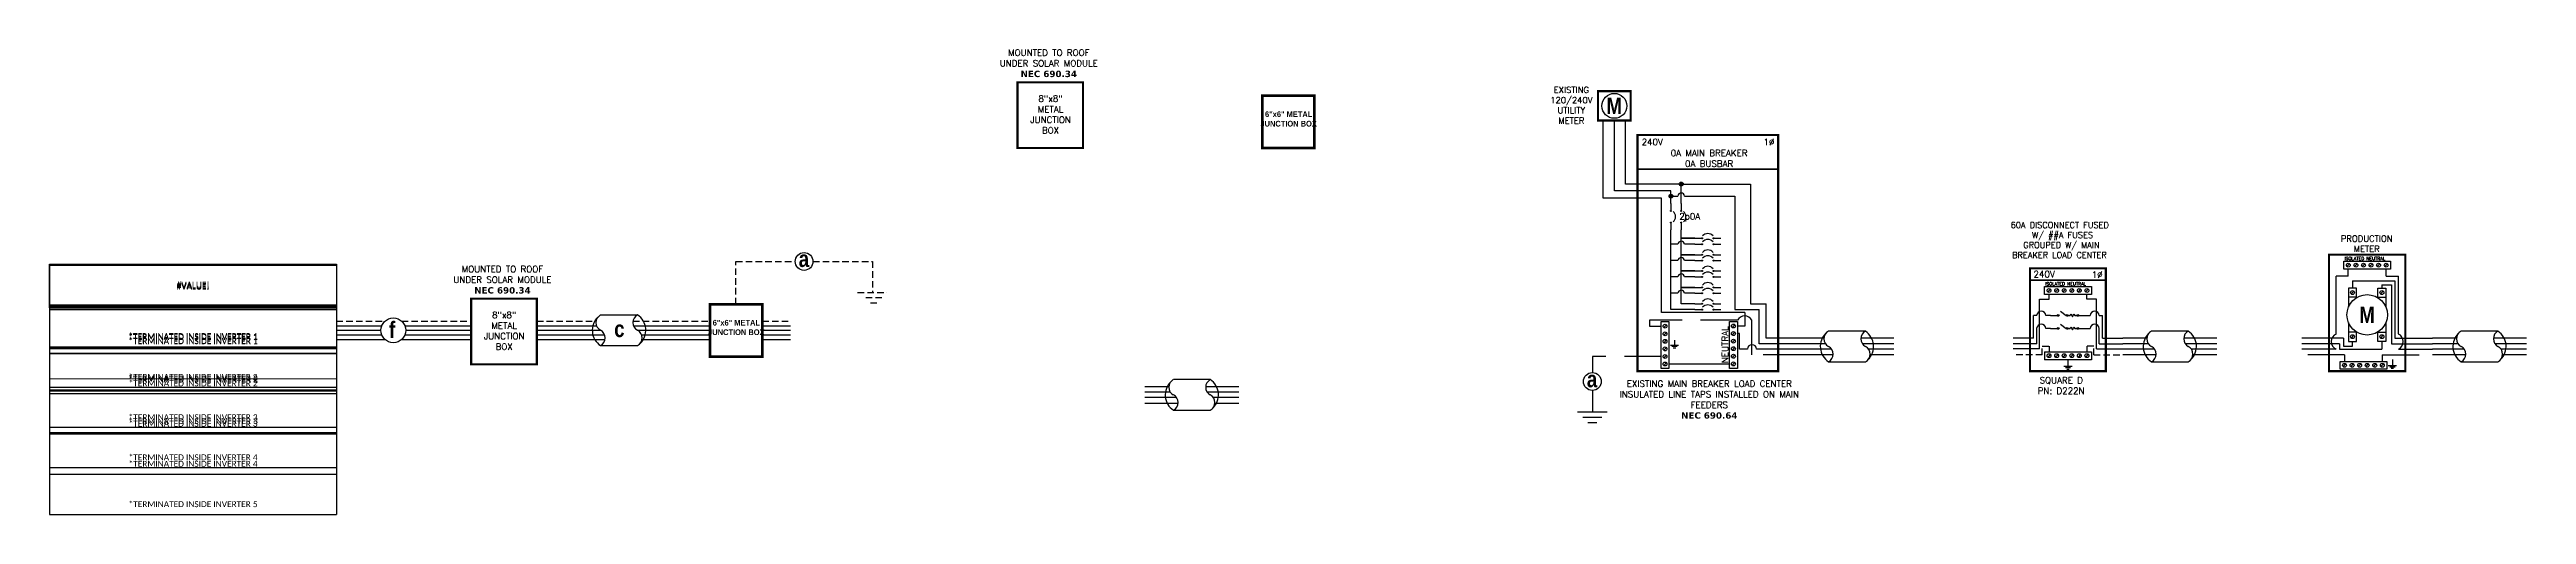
# Model space of a CAD drawing. Header units: feet. Extents: x 7172 to 13485, y 16921 to 17335.
# Drawn here: x 7172 to 8597, y 16921 to 17189 of the extents above; entities that cross this region are included whole.
import ezdxf

# ---------------------------------------------------------------- set-up
doc = ezdxf.new("R2010")
doc.units = ezdxf.units.FT
doc.header["$MEASUREMENT"] = 0
doc.linetypes.add('HIDDEN', pattern=[0.375, 0.25, -0.125])
for name, color, linetype in [('ONE LINE BLOCKS', 7, 'Continuous'), ('TABLES', 7, 'Continuous'), ('TEXT', 7, 'Continuous'), ('Z - TITLEBLOCK TXT', 7, 'Continuous')]:
    doc.layers.add(name, color=color, linetype=linetype)
doc.styles.add('ONE LINE TXT', font='techb___.ttf')
doc.styles.get("Standard").update_dxf_attribs({"font": 'simplex.shx'})

# ---------------------------------------------------------------- blocks, each defined once
blk = doc.blocks.new('*U32')
at = {"color": 7, "linetype": 'Continuous'}
for p, q in [((2.44, 1.71), (0, 1.71)), ((6.67, 2.43), (2.91, 2.43)), ((9.57, 1.71), (6.2, 1.71)), ((2.91, -0.69), (6.67, -0.69))]:
    blk.add_line(p, q, dxfattribs=at)
at = {"color": 10, "linetype": 'Continuous'}
for p, q in [((2.59, 1.15), (0, 1.15)), ((9.57, 1.15), (6.35, 1.15))]:
    blk.add_line(p, q, dxfattribs=at)
at = {"color": 253, "linetype": 'Continuous'}
for p, q in [((3.21, 0.61), (0, 0.61)), ((9.57, 0.61), (6.97, 0.61))]:
    blk.add_line(p, q, dxfattribs=at)
at = {"color": 7, "linetype": 'Continuous'}
for centre, start, end in [((3.94, 0.87), 133.9732, 236.4265), ((5.63, 0.87), 313.9732, 56.4265)]:
    blk.add_arc(centre, 1.87, start, end, dxfattribs=at)
at = {"layer": 'TEXT', "color": 92, "linetype": 'HIDDEN', "ltscale": 15}
for p, q in [((3.37, 0), (0, 0)), ((9.57, 0), (7.14, 0))]:
    blk.add_line(p, q, dxfattribs=at)
at = {"layer": 'Z - TITLEBLOCK TXT', "linetype": 'Continuous'}
for centre, start, end in [((3.31, 1.65), 117.6639, 242.3361), ((2.5, 0.09), 297.6639, 62.3361), ((7.08, 1.65), 117.6639, 242.3361), ((6.26, 0.09), 297.6639, 62.3361)]:
    blk.add_arc(centre, 0.882, start, end, dxfattribs=at)
blk = doc.blocks.new('M_LINE TAPS')
at = {"layer": 'ONE LINE BLOCKS', "linetype": 'Continuous'}
h = blk.add_hatch(color=254, dxfattribs=at)
h.dxf.hatch_style = 1
edge = h.paths.add_edge_path()
edge.add_arc((-13.16, 16.19), 0.197, 0, 360)
h = blk.add_hatch(color=254, dxfattribs=at)
h.dxf.hatch_style = 1
edge = h.paths.add_edge_path()
edge.add_arc((-12.11, 17.42), 0.197, 0, 360)
h = blk.add_hatch(color=1, dxfattribs=at)
h.dxf.hatch_style = 1
edge = h.paths.add_edge_path()
edge.add_arc((-13.16, 14.69), 0.0515, 0, 360)
h = blk.add_hatch(color=1, dxfattribs=at)
h.dxf.hatch_style = 1
edge = h.paths.add_edge_path()
edge.add_arc((-13.16, 13.5), 0.0515, 0, 360)
h = blk.add_hatch(color=1, dxfattribs=at)
h.dxf.hatch_style = 1
edge = h.paths.add_edge_path()
edge.add_arc((-12.11, 14.69), 0.0515, 0, 360)
h = blk.add_hatch(color=1, dxfattribs=at)
h.dxf.hatch_style = 1
edge = h.paths.add_edge_path()
edge.add_arc((-12.11, 13.5), 0.0515, 0, 360)
h = blk.add_hatch(color=1, dxfattribs=at)
h.dxf.hatch_style = 1
edge = h.paths.add_edge_path()
edge.add_arc((-9.99, 11.89), 0.0515, 0, 360)
h = blk.add_hatch(color=1, dxfattribs=at)
h.dxf.hatch_style = 1
edge = h.paths.add_edge_path()
edge.add_arc((-9.99, 11.29), 0.0515, 0, 360)
h = blk.add_hatch(color=1, dxfattribs=at)
h.dxf.hatch_style = 1
edge = h.paths.add_edge_path()
edge.add_arc((-9.99, 10.22), 0.0515, 0, 360)
h = blk.add_hatch(color=1, dxfattribs=at)
h.dxf.hatch_style = 1
edge = h.paths.add_edge_path()
edge.add_arc((-8.81, 11.89), 0.0515, 0, 360)
h = blk.add_hatch(color=1, dxfattribs=at)
h.dxf.hatch_style = 1
edge = h.paths.add_edge_path()
edge.add_arc((-8.81, 11.29), 0.0515, 0, 360)
h = blk.add_hatch(color=1, dxfattribs=at)
h.dxf.hatch_style = 1
edge = h.paths.add_edge_path()
edge.add_arc((-8.81, 10.22), 0.0515, 0, 360)
h = blk.add_hatch(color=1, dxfattribs=at)
h.dxf.hatch_style = 1
edge = h.paths.add_edge_path()
edge.add_arc((-9.99, 9.62), 0.0515, 0, 360)
h = blk.add_hatch(color=1, dxfattribs=at)
h.dxf.hatch_style = 1
edge = h.paths.add_edge_path()
edge.add_arc((-9.99, 8.56), 0.0515, 0, 360)
h = blk.add_hatch(color=1, dxfattribs=at)
h.dxf.hatch_style = 1
edge = h.paths.add_edge_path()
edge.add_arc((-9.99, 7.96), 0.0515, 0, 360)
h = blk.add_hatch(color=1, dxfattribs=at)
h.dxf.hatch_style = 1
edge = h.paths.add_edge_path()
edge.add_arc((-8.81, 9.62), 0.0515, 0, 360)
h = blk.add_hatch(color=1, dxfattribs=at)
h.dxf.hatch_style = 1
edge = h.paths.add_edge_path()
edge.add_arc((-8.81, 8.56), 0.0515, 0, 360)
h = blk.add_hatch(color=1, dxfattribs=at)
h.dxf.hatch_style = 1
edge = h.paths.add_edge_path()
edge.add_arc((-8.81, 7.96), 0.0515, 0, 360)
h = blk.add_hatch(color=1, dxfattribs=at)
h.dxf.hatch_style = 1
edge = h.paths.add_edge_path()
edge.add_arc((-9.99, 6.89), 0.0515, 0, 360)
h = blk.add_hatch(color=1, dxfattribs=at)
h.dxf.hatch_style = 1
edge = h.paths.add_edge_path()
edge.add_arc((-9.99, 6.29), 0.0515, 0, 360)
h = blk.add_hatch(color=1, dxfattribs=at)
h.dxf.hatch_style = 1
edge = h.paths.add_edge_path()
edge.add_arc((-9.99, 5.22), 0.0515, 0, 360)
h = blk.add_hatch(color=1, dxfattribs=at)
h.dxf.hatch_style = 1
edge = h.paths.add_edge_path()
edge.add_arc((-8.81, 6.89), 0.0515, 0, 360)
h = blk.add_hatch(color=1, dxfattribs=at)
h.dxf.hatch_style = 1
edge = h.paths.add_edge_path()
edge.add_arc((-8.81, 6.29), 0.0515, 0, 360)
h = blk.add_hatch(color=1, dxfattribs=at)
h.dxf.hatch_style = 1
edge = h.paths.add_edge_path()
edge.add_arc((-8.81, 5.22), 0.0515, 0, 360)
h = blk.add_hatch(color=1, dxfattribs=at)
h.dxf.hatch_style = 1
edge = h.paths.add_edge_path()
edge.add_arc((-9.99, 4.62), 0.0515, 0, 360)
h = blk.add_hatch(color=1, dxfattribs=at)
h.dxf.hatch_style = 1
edge = h.paths.add_edge_path()
edge.add_arc((-8.81, 4.62), 0.0515, 0, 360)
at = {"color": 155, "true_color": 0x647190}
blk.add_line((-16.57, 22.43), (-2.23, 22.43), dxfattribs=at)
at = {"color": 7, "linetype": 'Continuous'}
for p, q in [((-3.46, 1.71), (-3.46, 5.22)), ((0, 1.71), (-3.46, 1.71))]:
    blk.add_line(p, q, dxfattribs=at)
at = {"color": 10, "linetype": 'Continuous'}
for p, q in [((-4.18, 1.15), (-4.18, 4.62)), ((-3.46, 4.62), (-3.46, 4.62)), ((0, 1.15), (-4.18, 1.15))]:
    blk.add_line(p, q, dxfattribs=at)
at = {"color": 253, "linetype": 'Continuous'}
for p, q in [((-6.18, 2.18), (-6.39, 2.18)), ((-6.18, 0.61), (-6.18, 2.18)), ((-5.36, 0.61), (-6.18, 0.61)), ((0, 0.61), (-4.42, 0.61))]:
    blk.add_line(p, q, dxfattribs=at)
at = {"color": 7, "linetype": 'Continuous'}
blk.add_circle((-21.17, -2.7), 0.906, dxfattribs=at)
at = {"color": 253, "linetype": 'Continuous'}
blk.add_arc((-4.89, 0.58), 0.468, 3.2819, 176.7181, dxfattribs=at)
at = {"layer": 'ONE LINE BLOCKS', "lineweight": 50}
blk.add_line((-16.57, 18.95), (-2.23, 18.95), dxfattribs=at)
at = {"layer": 'ONE LINE BLOCKS', "lineweight": 50, "const_width": 0.21}
for points in [[(-20.6, 23.9), (-20.6, 26.89), (-17.26, 26.89), (-17.26, 23.9)], [(-16.57, -1.65), (-16.57, 22.43), (-2.23, 22.43), (-2.23, -1.65)]]:
    blk.add_lwpolyline(points, close=True, dxfattribs=at)
at = {"layer": 'TEXT', "color": 92, "linetype": 'HIDDEN', "ltscale": 15}
for p, q in [((-6.39, 3.55), (-15.33, 3.55)), ((-15.33, 3.55), (-15.33, 2.94)), ((-15.33, 2.94), (-14.16, 2.94)), ((-4.92, 0), (-4.92, 3.55)), ((0, 0), (-4.92, 0)), ((-14.16, -0.15), (-21.17, -0.15)), ((-21.17, -0.15), (-21.17, -1.8)), ((-21.17, -3.61), (-21.17, -5.8))]:
    blk.add_line(p, q, dxfattribs=at)
at = {"layer": 'TEXT', "color": 92, "linetype": 'Continuous', "ltscale": 15}
blk.add_line((-7.19, -0.92), (-13.36, -0.92), dxfattribs=at)
at = {"layer": 'TEXT', "color": 92, "linetype": 'Continuous', "flags": 128}
for points in [[(-13.2, 1.01), (-12.38, 1.01)], [(-12.52, 0.85), (-13.06, 0.85)], [(-12.66, 0.7), (-12.92, 0.7)], [(-12.79, 1.51), (-12.79, 1.01)]]:
    blk.add_lwpolyline(points, dxfattribs=at)
at = {"layer": 'TEXT', "color": 92, "linetype": 'Continuous', "ltscale": 4, "flags": 128}
for points in [[(-22.67, -5.8), (-19.67, -5.8)], [(-20.19, -6.36), (-22.15, -6.36)], [(-20.71, -6.91), (-21.63, -6.91)]]:
    blk.add_lwpolyline(points, dxfattribs=at)
at = {"layer": 'TEXT', "linetype": 'Continuous'}
blk.add_circle((-18.93, 25.39), 1.27, dxfattribs=at)
at = {"layer": 'TEXT', "color": 92, "linetype": 'Continuous', "ltscale": 0.3}
blk.add_arc((-5.65, 3.16), 0.824, 27.6639, 152.3361, dxfattribs=at)
at = {"layer": 'Z - TITLEBLOCK TXT', "color": 253, "linetype": 'Continuous'}
for p, q in [((-20.08, 15.98), (-20.08, 23.9)), ((-14.13, 15.98), (-20.08, 15.98)), ((-14.13, 4.34), (-14.13, 15.98)), ((-5.63, 4.34), (-14.13, 4.34)), ((-5.63, 2.95), (-6.39, 2.95)), ((-5.63, 4.34), (-5.63, 2.95))]:
    blk.add_line(p, q, dxfattribs=at)
at = {"layer": 'Z - TITLEBLOCK TXT', "color": 10, "linetype": 'Continuous'}
for p, q in [((-18.93, 16.74), (-18.93, 23.9)), ((-13.16, 16.74), (-18.93, 16.74)), ((-13.16, 15.43), (-13.16, 16.74)), ((-12.97, 16.19), (-12.45, 16.19)), ((-11.78, 16.19), (-6.66, 16.19)), ((-6.66, 16.19), (-6.66, 4.62)), ((-13.16, 4.62), (-13.16, 12.76)), ((-12.45, 11.29), (-13.16, 11.29)), ((-10.73, 11.29), (-11.78, 11.29)), ((-12.45, 9.62), (-13.16, 9.62)), ((-12.45, 7.96), (-13.16, 7.96)), ((-10.73, 9.62), (-11.78, 9.62)), ((-10.73, 7.96), (-11.78, 7.96)), ((-12.45, 6.29), (-13.16, 6.29)), ((-10.73, 6.29), (-11.78, 6.29)), ((-10.73, 4.62), (-13.16, 4.62)), ((-6.66, 4.62), (-4.18, 4.62))]:
    blk.add_line(p, q, dxfattribs=at)
at = {"layer": 'Z - TITLEBLOCK TXT', "color": 7, "linetype": 'Continuous'}
for p, q in [((-17.78, 17.42), (-17.78, 23.9)), ((-12.11, 17.42), (-17.78, 17.42)), ((-12.11, 15.43), (-12.11, 17.42)), ((-11.92, 17.42), (-5.04, 17.42)), ((-5.04, 17.42), (-5.04, 5.22)), ((-12.11, 10.22), (-12.11, 12.76)), ((-12.11, 11.89), (-10.73, 11.89)), ((-10.73, 11.89), (-12.11, 11.89)), ((-12.11, 8.56), (-12.11, 10.22)), ((-12.11, 10.22), (-10.73, 10.22)), ((-10.73, 10.22), (-12.11, 10.22)), ((-12.11, 6.89), (-12.11, 8.56)), ((-12.11, 8.56), (-10.73, 8.56)), ((-10.73, 8.56), (-12.11, 8.56)), ((-12.11, 5.22), (-12.11, 6.89)), ((-12.11, 6.89), (-10.73, 6.89)), ((-10.73, 6.89), (-12.11, 6.89)), ((-10.73, 5.22), (-12.11, 5.22)), ((-5.04, 5.22), (-3.46, 5.22))]:
    blk.add_line(p, q, dxfattribs=at)
at = {"layer": 'Z - TITLEBLOCK TXT', "color": 1, "linetype": 'Continuous'}
for p, q in [((-14.16, -1.38), (-14.16, 3.4)), ((-14.16, 3.4), (-13.36, 3.4)), ((-13.36, 3.4), (-13.36, -1.38)), ((-7.19, -1.37), (-7.19, 3.41)), ((-7.19, 3.41), (-6.39, 3.41)), ((-6.39, 3.41), (-6.39, -1.37)), ((-13.36, -1.38), (-14.16, -1.38)), ((-6.39, -1.37), (-7.19, -1.37))]:
    blk.add_line(p, q, dxfattribs=at)
at = {"layer": 'Z - TITLEBLOCK TXT', "color": 4, "linetype": 'Continuous'}
for p, q in [((-13.62, 3.07), (-13.9, 2.8)), ((-6.65, 3.09), (-6.93, 2.81)), ((-13.62, 2.3), (-13.9, 2.03)), ((-13.62, 1.53), (-13.9, 1.25)), ((-13.62, 0.76), (-13.9, 0.48)), ((-6.65, 2.32), (-6.93, 2.04)), ((-6.65, 1.55), (-6.93, 1.27)), ((-6.65, 0.78), (-6.93, 0.5)), ((-6.65, 0), (-6.93, -0.27)), ((-13.62, -0.01), (-13.9, -0.29)), ((-13.62, -0.78), (-13.9, -1.06)), ((-6.65, -0.77), (-6.93, -1.04))]:
    blk.add_line(p, q, dxfattribs=at)
at = {"layer": 'Z - TITLEBLOCK TXT', "color": 1, "linetype": 'Continuous', "flags": 128}
for points in [[(-13.16, 15.43), (-13.16, 14.69)], [(-13.16, 15.43), (-13.16, 14.69)], [(-12.11, 15.43), (-12.11, 14.69)], [(-12.11, 15.43), (-12.11, 14.69)], [(-13.16, 13.5), (-13.16, 12.76)], [(-12.11, 13.5), (-12.11, 12.76)], [(-10.73, 11.89), (-9.99, 11.89)], [(-10.73, 11.89), (-9.99, 11.89)], [(-10.73, 11.29), (-9.99, 11.29)], [(-10.73, 11.29), (-9.99, 11.29)], [(-10.73, 10.22), (-9.99, 10.22)], [(-10.73, 10.22), (-9.99, 10.22)], [(-8.81, 11.89), (-8.06, 11.89)], [(-8.81, 11.29), (-8.06, 11.29)], [(-8.81, 10.22), (-8.06, 10.22)], [(-10.73, 9.62), (-9.99, 9.62)], [(-10.73, 9.62), (-9.99, 9.62)], [(-10.73, 8.56), (-9.99, 8.56)], [(-10.73, 8.56), (-9.99, 8.56)], [(-10.73, 7.96), (-9.99, 7.96)], [(-10.73, 7.96), (-9.99, 7.96)], [(-8.81, 9.62), (-8.06, 9.62)], [(-8.81, 8.56), (-8.06, 8.56)], [(-8.81, 7.96), (-8.06, 7.96)], [(-10.73, 6.89), (-9.99, 6.89)], [(-10.73, 6.89), (-9.99, 6.89)], [(-10.73, 6.29), (-9.99, 6.29)], [(-10.73, 6.29), (-9.99, 6.29)], [(-10.73, 5.22), (-9.99, 5.22)], [(-10.73, 5.22), (-9.99, 5.22)], [(-8.81, 6.89), (-8.06, 6.89)], [(-8.81, 6.29), (-8.06, 6.29)], [(-8.81, 5.22), (-8.06, 5.22)], [(-10.73, 4.62), (-9.99, 4.62)], [(-10.73, 4.62), (-9.99, 4.62)], [(-8.81, 4.62), (-8.06, 4.62)]]:
    blk.add_lwpolyline(points, dxfattribs=at)
at = {"layer": 'Z - TITLEBLOCK TXT', "color": 7, "linetype": 'Continuous'}
for centre in [(-13.16, 16.19), (-12.11, 17.42), (-12.11, 17.42)]:
    blk.add_circle(centre, 0.197, dxfattribs=at)
at = {"layer": 'Z - TITLEBLOCK TXT', "color": 1, "linetype": 'Continuous'}
for centre in [(-13.16, 14.69), (-13.16, 13.5), (-12.11, 14.69), (-12.11, 13.5), (-9.99, 11.89), (-9.99, 11.29), (-9.99, 10.22), (-8.81, 11.89), (-8.81, 11.29), (-8.81, 10.22), (-9.99, 9.62), (-9.99, 8.56), (-9.99, 7.96), (-8.81, 9.62), (-8.81, 8.56), (-8.81, 7.96), (-9.99, 6.89), (-9.99, 6.29), (-9.99, 5.22), (-8.81, 6.89), (-8.81, 6.29), (-8.81, 5.22), (-9.99, 4.62), (-8.81, 4.62)]:
    blk.add_circle(centre, 0.0515, dxfattribs=at)
at = {"layer": 'Z - TITLEBLOCK TXT', "color": 4, "linetype": 'Continuous'}
for centre in [(-13.76, 2.94), (-6.79, 2.95), (-13.76, 2.16), (-13.76, 1.39), (-13.76, 0.62), (-13.76, -0.15), (-6.79, 2.18), (-6.79, 1.41), (-6.79, 0.64), (-6.79, -0.13), (-13.76, -0.92), (-6.79, -0.91)]:
    blk.add_circle(centre, 0.197, dxfattribs=at)
at = {"layer": 'Z - TITLEBLOCK TXT', "color": 10, "linetype": 'Continuous'}
for centre in [(-12.11, 16.17), (-12.11, 11.27), (-12.11, 9.6), (-12.11, 7.94), (-12.11, 6.27)]:
    blk.add_arc(centre, 0.332, 3.2937, 176.7063, dxfattribs=at)
at = {"layer": 'Z - TITLEBLOCK TXT', "color": 1, "linetype": 'Continuous'}
for centre, start, end in [((-13.38, 14.09), 310.3392, 49.6608), ((-12.33, 14.09), 310.3392, 49.6608), ((-9.4, 11.68), 40.3392, 139.6608), ((-9.4, 11.08), 40.3392, 139.6608), ((-9.4, 10.01), 40.3392, 139.6608), ((-9.4, 9.41), 40.3392, 139.6608), ((-9.4, 8.34), 40.3392, 139.6608), ((-9.4, 7.75), 40.3392, 139.6608), ((-9.4, 6.68), 40.3392, 139.6608), ((-9.4, 6.08), 40.3392, 139.6608), ((-9.4, 5.01), 40.3392, 139.6608), ((-9.4, 4.41), 40.3392, 139.6608)]:
    blk.add_arc(centre, 0.697, start, end, dxfattribs=at)
at = {"layer": 'TABLES', "color": 1, "linetype": 'Continuous'}
blk.add_text('NEUTRAL', height=0.648, rotation=90, dxfattribs=at).set_placement((-7.31, -0.83))
at = {"layer": 'TEXT', "color": 1, "attachment_point": 5}
for s, width, gutter_width, heights, insert, char_height in [('EXISTING\\P120/240V UTILITY METER', 0.0523, 7.17, [0], (-23.31, 25.45), 0.6278), ('240V', 0.1481, 0.75, [0], (-15.06, 21.71), 0.648), ('0A MAIN BREAKER\\P0A BUSBAR', 11.199, 0.75, [0], (-9.27, 20.04), 0.648), ('1∅', 0.1481, 0.75, [0], (-3.17, 21.71), 0.648), ('2p0A', 0.1481, 0.75, [0], (-11.24, 14.02), 0.648), ('EXISTING MAIN BREAKER LOAD CENTER INSULATED LINE TAPS INSTALLED ON MAIN FEEDERS\\P{\\fVerdana|b1|i0|c0|p34;NEC 690.64}', 18.4888, 7.17, [6], (-9.25, -4.55), 0.648)]:
    blk.add_mtext_dynamic_manual_height_columns(s, width=width, gutter_width=gutter_width, heights=heights, dxfattribs=dict(at, insert=insert, char_height=char_height))
at = {"layer": 'Z - TITLEBLOCK TXT', "color": 253, "linetype": 'Continuous', "style": 'ONE LINE TXT'}
blk.add_text('M', height=1.66, dxfattribs=at).set_placement((-19.74, 24.56))
at = {"layer": 'Z - TITLEBLOCK TXT', "color": 1, "linetype": 'Continuous', "insert": (-21.73, -1.63), "char_height": 1.6624, "attachment_point": 1, "style": 'ONE LINE TXT'}
blk.add_mtext_dynamic_manual_height_columns('{\\W1;\\C256;a}', width=0.1385, gutter_width=2.13, heights=[0], dxfattribs=at)
blk = doc.blocks.new('*U65')
at = {"color": 155, "true_color": 0x647190}
blk.add_blockref('M_LINE TAPS', (0, 0), dxfattribs=at)
blk = doc.blocks.new('M_METER PAN')
at = {"color": 253, "linetype": 'Continuous'}
for p, q in [((4.73, 8.02), (3.48, 8.02)), ((3.48, 2.14), (3.48, 8.02)), ((4.73, 8.02), (4.73, 8.75)), ((8.59, 8.02), (8.59, 8.75)), ((8.59, 8.02), (9.84, 8.02)), ((9.84, 2.14), (9.84, 8.02)), ((3.48, 0.61), (0, 0.61)), ((9.84, 0.61), (13.32, 0.61))]:
    blk.add_line(p, q, dxfattribs=at)
at = {"color": 1, "linetype": 'Continuous'}
for p, q in [((5.57, 5.9), (4.76, 5.9)), ((7.76, 5.9), (8.56, 5.9)), ((5.57, 2.33), (4.76, 2.33)), ((7.76, 2.33), (8.56, 2.33))]:
    blk.add_line(p, q, dxfattribs=at)
at = {"color": 7, "linetype": 'Continuous'}
for p, q in [((5.16, 7.56), (5.16, 6.82)), ((5.16, 7.56), (9.47, 7.56)), ((9.47, 7.56), (9.47, 1.71)), ((4.25, 1.71), (0, 1.71)), ((4.25, 1.71), (4.25, 0.9)), ((4.25, 0.9), (5.16, 0.9)), ((5.16, 0.9), (5.16, 1.37)), ((9.47, 1.71), (13.32, 1.71))]:
    blk.add_line(p, q, dxfattribs=at)
at = {"color": 10, "linetype": 'Continuous'}
for p, q in [((8.16, 7.14), (8.16, 6.82)), ((8.16, 7.14), (9.12, 7.14)), ((9.12, 7.14), (9.12, 1.15)), ((3.83, 1.15), (0, 1.15)), ((3.83, 1.15), (3.83, 0.61)), ((3.83, 0.61), (8.16, 0.61)), ((8.16, 1.37), (8.16, 0.61)), ((9.12, 1.15), (13.32, 1.15))]:
    blk.add_line(p, q, dxfattribs=at)
at = {"color": 253, "linetype": 'Continuous'}
for centre, start, end in [((3.82, 1.37), 113.9997, 246.0003), ((9.5, 1.37), 293.9997, 66.0003)]:
    blk.add_arc(centre, 0.835, start, end, dxfattribs=at)
at = {"layer": 'ONE LINE BLOCKS', "lineweight": 50, "const_width": 0.21}
blk.add_lwpolyline([(2.77, -1.65), (2.77, 10.22), (10.55, 10.22), (10.55, -1.65)], close=True, dxfattribs=at)
at = {"layer": 'TEXT', "color": 92, "linetype": 'HIDDEN', "ltscale": 15}
for p, q in [((4.35, 0), (0, 0)), ((4.35, 0), (4.35, -0.65)), ((8.2, 0), (8.2, -0.65)), ((8.2, 0), (13.32, 0))]:
    blk.add_line(p, q, dxfattribs=at)
at = {"layer": 'TEXT', "color": 92, "linetype": 'Continuous', "flags": 128}
for points in [[(8.81, -1.08), (9.64, -1.08)], [(9.5, -1.23), (8.96, -1.23)], [(9.35, -1.38), (9.1, -1.38)], [(9.23, -0.46), (9.23, -1.08)]]:
    blk.add_lwpolyline(points, dxfattribs=at)
at = {"layer": 'TEXT', "linetype": 'Continuous'}
blk.add_circle((6.66, 4.09), 2.06, dxfattribs=at)
at = {"layer": 'Z - TITLEBLOCK TXT', "color": 1, "linetype": 'Continuous'}
for p, q in [((4.27, 8.75), (4.27, 9.55)), ((4.27, 9.55), (9.05, 9.55)), ((9.05, 8.75), (4.27, 8.75)), ((9.05, 9.55), (9.05, 8.75)), ((4.76, 6.82), (4.76, 4.89)), ((5.57, 6.82), (4.76, 6.82)), ((5.57, 5.84), (5.57, 6.82)), ((7.76, 5.84), (7.76, 6.82)), ((7.76, 6.82), (8.56, 6.82)), ((8.56, 6.82), (8.56, 4.89)), ((4.76, 3.3), (4.76, 1.37)), ((8.56, 3.3), (8.56, 1.37)), ((4.76, 1.37), (5.57, 1.37)), ((5.57, 1.37), (5.57, 2.35)), ((7.76, 1.37), (7.76, 2.35)), ((8.56, 1.37), (7.76, 1.37)), ((3.89, -1.45), (3.89, -0.65)), ((3.89, -0.65), (8.66, -0.65)), ((8.66, -1.45), (3.89, -1.45)), ((8.66, -0.65), (8.66, -1.45))]:
    blk.add_line(p, q, dxfattribs=at)
at = {"layer": 'Z - TITLEBLOCK TXT', "color": 4, "linetype": 'Continuous'}
for p, q in [((4.87, 9.29), (4.6, 9.01)), ((5.64, 9.29), (5.37, 9.01)), ((6.42, 9.29), (6.14, 9.01)), ((7.19, 9.29), (6.91, 9.01)), ((7.96, 9.29), (7.68, 9.01)), ((8.73, 9.29), (8.45, 9.01)), ((5.3, 6.5), (5.02, 6.22)), ((8.3, 6.5), (8.02, 6.22)), ((5.3, 2.01), (5.02, 1.73)), ((8.3, 2.01), (8.02, 1.73)), ((4.49, -0.91), (4.21, -1.19)), ((5.26, -0.91), (4.98, -1.19)), ((6.03, -0.91), (5.75, -1.19)), ((6.8, -0.91), (6.52, -1.19)), ((7.57, -0.91), (7.29, -1.19)), ((8.34, -0.91), (8.06, -1.19))]:
    blk.add_line(p, q, dxfattribs=at)
for centre in [(4.73, 9.15), (5.51, 9.15), (6.28, 9.15), (7.05, 9.15), (7.82, 9.15), (8.59, 9.15), (5.16, 6.36), (8.16, 6.36), (5.16, 1.87), (8.16, 1.87), (4.35, -1.05), (5.12, -1.05), (5.89, -1.05), (6.66, -1.05), (7.43, -1.05), (8.2, -1.05)]:
    blk.add_circle(centre, 0.197, dxfattribs=at)
at = {"layer": 'TABLES', "color": 4, "linetype": 'Continuous'}
blk.add_text('ISOLATED NEUTRAL', height=0.3321, dxfattribs=at).set_placement((4.34, 9.67))
at = {"layer": 'TEXT', "color": 1, "insert": (6.61, 11.34), "char_height": 0.6278, "attachment_point": 5}
blk.add_mtext_dynamic_manual_height_columns('PRODUCTION METER', width=1.3203, gutter_width=7.17, heights=[0], dxfattribs=at)
at = {"layer": 'Z - TITLEBLOCK TXT', "color": 253, "linetype": 'Continuous', "style": 'ONE LINE TXT'}
blk.add_text('M', height=1.66, dxfattribs=at).set_placement((5.85, 3.26))
blk = doc.blocks.new('*U67')
at = {"color": 0}
blk.add_blockref('M_METER PAN', (0, 0), dxfattribs=at)
blk = doc.blocks.new('*U64')
at = {"layer": 'ONE LINE BLOCKS', "lineweight": 50, "const_width": 0.21}
blk.add_lwpolyline([(6.69, 0), (0, 0), (0, 6.69), (6.69, 6.69)], close=True, dxfattribs=at)
at = {"layer": 'TEXT', "color": 1, "char_height": 0.648, "attachment_point": 5}
for s, width, insert in [(' \\PMOUNTED TO ROOF \\PUNDER SOLAR MODULE\\P{\\fVerdana|b1|i0|c0|p34;NEC 690.34}', 14.1648, (3.19, 9.16)), ('8"x8" METAL JUNCTION BOX ', 0.4767, (3.37, 3.41))]:
    blk.add_mtext_dynamic_manual_height_columns(s, width=width, gutter_width=7.17, heights=[0], dxfattribs=dict(at, insert=insert))
blk = doc.blocks.new('M_6x6')
at = {"layer": 'ONE LINE BLOCKS', "lineweight": 50, "const_width": 0.271}
blk.add_lwpolyline([(5.33, 0), (0, 0), (0, 5.33), (5.33, 5.33)], close=True, dxfattribs=at)
at = {"layer": 'ONE LINE BLOCKS', "color": 1, "linetype": 'Continuous', "insert": (2.7, 3.73), "char_height": 0.5803, "width": 5.0302, "attachment_point": 2, "style": 'ONE LINE TXT'}
blk.add_mtext('6"x6" METAL JUNCTION BOX  ', dxfattribs=at)
blk = doc.blocks.new('*T61')
at = {"layer": 'Defpoints', "color": 8, "linetype": 'ByBlock', "lineweight": 0, "transparency": 16777216}
for p, q in [((0, -51.4), (0, -66)), ((165.1, -51.4), (165.1, -66)), ((0, -66), (165.1, -66))]:
    blk.add_line(p, q, dxfattribs=at)
at = {"layer": 'Z - TITLEBLOCK TXT', "color": 0, "lineweight": -2, "transparency": 16777216}
for p, q in [((0, 0), (165.1, 0)), ((0, 0), (0, -51.4)), ((165.1, 0), (165.1, -51.4)), ((0, -25.1), (165.1, -25.1)), ((0, -51.4), (165.1, -51.4))]:
    blk.add_line(p, q, dxfattribs=at)
at = {"layer": 'Z - TITLEBLOCK TXT', "color": 0, "linetype": 'Continuous', "transparency": 16777216, "char_height": 3.454, "width": 155.095, "attachment_point": 5}
for s, insert in [('{\\fCalibri|b0|i0|c0;#VALUE!', (82.6, -12.6)), ('{\\fCalibri|b0|i0|c0;^J^J*TERMINATED INSIDE INVERTER 1', (82.6, -38.3))]:
    blk.add_mtext(s, dxfattribs=dict(at, insert=insert))
blk = doc.blocks.new('*T62')
at = {"layer": 'Z - TITLEBLOCK TXT', "color": 0, "lineweight": -2, "transparency": 16777216}
for p, q in [((0, 0), (165.1, 0)), ((0, 0), (0, -72.3)), ((165.1, 0), (165.1, -72.3)), ((0, -23.3), (165.1, -23.3)), ((0, -47.8), (165.1, -47.8)), ((0, -72.3), (165.1, -72.3))]:
    blk.add_line(p, q, dxfattribs=at)
at = {"layer": 'Z - TITLEBLOCK TXT', "color": 0, "linetype": 'Continuous', "transparency": 16777216, "char_height": 3.454, "width": 156.91, "attachment_point": 5}
for s, insert in [('{\\fCalibri|b0|i0|c0;#VALUE!', (82.6, -11.7)), ('{\\fCalibri|b0|i0|c0;^J^J*TERMINATED INSIDE INVERTER 1', (82.6, -35.6)), ('{\\fCalibri|b0|i0|c0;^J^J*TERMINATED INSIDE INVERTER 2', (82.6, -60))]:
    blk.add_mtext(s, dxfattribs=dict(at, insert=insert))
blk = doc.blocks.new('*T63')
at = {"layer": 'Z - TITLEBLOCK TXT', "color": 0, "lineweight": -2, "transparency": 16777216}
for p, q in [((0, 0), (165.1, 0)), ((0, 0), (0, -96.7)), ((165.1, 0), (165.1, -96.7)), ((0, -23.3), (165.1, -23.3)), ((0, -47.8), (165.1, -47.8)), ((0, -72.3), (165.1, -72.3)), ((0, -96.7), (165.1, -96.7))]:
    blk.add_line(p, q, dxfattribs=at)
at = {"layer": 'Z - TITLEBLOCK TXT', "color": 0, "linetype": 'Continuous', "transparency": 16777216, "char_height": 3.454, "width": 156.91, "attachment_point": 5}
for s, insert in [('{\\fCalibri|b0|i0|c0;#VALUE!', (82.6, -11.7)), ('{\\fCalibri|b0|i0|c0;^J^J*TERMINATED INSIDE INVERTER 1', (82.6, -35.6)), ('{\\fCalibri|b0|i0|c0;^J^J*TERMINATED INSIDE INVERTER 2', (82.6, -60)), ('{\\fCalibri|b0|i0|c0;^J^J*TERMINATED INSIDE INVERTER 3', (82.6, -84.5))]:
    blk.add_mtext(s, dxfattribs=dict(at, insert=insert))
blk = doc.blocks.new('*T59')
at = {"color": 9, "linetype": 'ByBlock', "lineweight": 30, "true_color": 0xa7bfde, "transparency": 16777216}
blk.add_line((0, 0), (165.1, 0), dxfattribs=at)
at = {"color": 0, "linetype": 'ByBlock', "lineweight": -2, "transparency": 16777216}
for p, q in [((0, 0), (0, -116.4)), ((165.1, 0), (165.1, -116.4)), ((0, -23.7), (165.1, -23.7)), ((0, -46.9), (165.1, -46.9)), ((0, -70.1), (165.1, -70.1)), ((0, -93.2), (165.1, -93.2)), ((0, -116.4), (165.1, -116.4))]:
    blk.add_line(p, q, dxfattribs=at)
at = {"color": 0, "transparency": 16777216, "char_height": 3.438, "width": 156.91, "attachment_point": 5}
for s, insert in [('{\\fCalibri|b0|i0|c0;#VALUE!', (82.6, -11.8)), ('{\\fCalibri|b0|i0|c0;^J^J*TERMINATED INSIDE INVERTER 1', (82.6, -35.3)), ('{\\fCalibri|b0|i0|c0;^J^J*TERMINATED INSIDE INVERTER 2', (82.6, -58.5)), ('{\\fCalibri|b0|i0|c0;^J^J*TERMINATED INSIDE INVERTER 3', (82.6, -81.7)), ('{\\fCalibri|b0|i0|c0;^J^J*TERMINATED INSIDE INVERTER 4', (82.6, -104.8))]:
    blk.add_mtext(s, dxfattribs=dict(at, insert=insert))
blk = doc.blocks.new('*T60')
at = {"color": 9, "linetype": 'ByBlock', "lineweight": 30, "true_color": 0xa7bfde, "transparency": 16777216}
blk.add_line((0, 0), (165.1, 0), dxfattribs=at)
at = {"color": 0, "linetype": 'ByBlock', "lineweight": -2, "transparency": 16777216}
for p, q in [((0, 0), (0, -143.9)), ((165.1, 0), (165.1, -143.9)), ((0, -26.1), (165.1, -26.1)), ((0, -51.2), (165.1, -51.2)), ((0, -74.4), (165.1, -74.4)), ((0, -97.6), (165.1, -97.6)), ((0, -120.7), (165.1, -120.7)), ((0, -143.9), (165.1, -143.9))]:
    blk.add_line(p, q, dxfattribs=at)
at = {"color": 0, "transparency": 16777216, "char_height": 3.438, "width": 156.91, "attachment_point": 5}
for s, insert in [('{\\fCalibri|b0|i0|c0;#VALUE!', (82.6, -13)), ('{\\fCalibri|b0|i0|c0;^J^J*TERMINATED INSIDE INVERTER 1', (82.6, -38.6)), ('{\\fCalibri|b0|i0|c0;^J^J*TERMINATED INSIDE INVERTER 2', (82.6, -62.8)), ('{\\fCalibri|b0|i0|c0;^J^J*TERMINATED INSIDE INVERTER 3', (82.6, -86)), ('{\\fCalibri|b0|i0|c0;^J^J*TERMINATED INSIDE INVERTER 4', (82.6, -109.1)), ('{\\fCalibri|b0|i0|c0;^J^J*TERMINATED INSIDE INVERTER 5', (82.6, -132.3))]:
    blk.add_mtext(s, dxfattribs=dict(at, insert=insert))
blk = doc.blocks.new('*U58')
at = {"color": 7, "linetype": 'Continuous'}
for p, q in [((165.1, -35.4), (191.3, -35.4)), ((165.1, -40.6), (191.3, -40.6)), ((204.4, -35.4), (242.6, -35.4)), ((204.4, -40.6), (242.6, -40.6)), ((280.4, -35.4), (314.7, -35.4)), ((280.4, -40.6), (319.4, -40.6)), ((338.3, -29.2), (317.1, -29.2)), ((336, -35.4), (380, -35.4)), ((340.6, -40.6), (380, -40.6)), ((410.1, -35.4), (426.3, -35.4)), ((410.1, -40.6), (426.3, -40.6)), ((317.1, -46.8), (338.3, -46.8))]:
    blk.add_line(p, q, dxfattribs=at)
at = {"color": 253, "linetype": 'Continuous'}
for p, q in [((165.1, -38), (190.6, -38)), ((204.9, -38), (242.6, -38)), ((280.4, -38), (317.1, -38)), ((338.3, -38), (380, -38)), ((410.1, -38), (426.3, -38)), ((165.1, -43.3), (192.9, -43.3)), ((202.6, -43.3), (242.6, -43.3)), ((280.4, -43.3), (319.7, -43.3)), ((340.9, -43.3), (380, -43.3)), ((410.1, -43.3), (426.3, -43.3))]:
    blk.add_line(p, q, dxfattribs=at)
at = {"color": 7, "linetype": 'Continuous'}
for centre, radius in [((434.2, 1.6), 5.11), ((197.8, -38), 7.14)]:
    blk.add_circle(centre, radius, dxfattribs=at)
for centre, start, end in [((322.9, -38), 133.9732, 236.4265), ((332.5, -38), 313.9732, 56.4265)]:
    blk.add_arc(centre, 10.6, start, end, dxfattribs=at)
at = {"layer": 'ONE LINE BLOCKS', "lineweight": 50}
for points, const_width in [([(280.4, -57.6), (242.6, -57.6), (242.6, -19.8), (280.4, -19.8)], 1.19), ([(410.1, -53.1), (380, -53.1), (380, -23), (410.1, -23)], 1.53)]:
    blk.add_lwpolyline(points, close=True, dxfattribs=dict(at, const_width=const_width))
at = {"layer": 'TEXT', "color": 92, "linetype": 'HIDDEN', "ltscale": 15}
for p, q in [((395, -23), (395, 1.6)), ((395, 1.6), (429.1, 1.6)), ((439.3, 1.6), (473.5, 1.6)), ((473.5, 1.6), (473.5, -16.2)), ((165.1, -32.8), (192.9, -32.8)), ((202.6, -32.8), (242.6, -32.8)), ((280.4, -32.8), (314.5, -32.8)), ((335.7, -32.8), (380, -32.8)), ((410.1, -32.8), (426.3, -32.8))]:
    blk.add_line(p, q, dxfattribs=at)
at = {"layer": 'TEXT', "color": 92, "linetype": 'HIDDEN', "ltscale": 15, "flags": 128}
for points in [[(465, -16.2), (481.9, -16.2)], [(479, -19.3), (467.9, -19.3)], [(476.1, -22.4), (470.9, -22.4)]]:
    blk.add_lwpolyline(points, dxfattribs=at)
at = {"layer": 'Z - TITLEBLOCK TXT', "linetype": 'Continuous'}
blk.add_lwpolyline([(0, 0), (165.1, 0), (165.1, -25.1), (0, -25.1)], close=True, dxfattribs=at)
for centre, start, end in [((319.4, -33.6), 117.6639, 242.3361), ((314.7, -42.4), 297.6639, 62.3361), ((340.6, -33.6), 117.6639, 242.3361), ((336, -42.4), 297.6639, 62.3361)]:
    blk.add_arc(centre, 4.98, start, end, dxfattribs=at)
for name, p in [('*T61', (0, 0)), ('*T63', (0, 0)), ('*T60', (0, 0)), ('*T62', (0, -0.6)), ('*T59', (0, -0.6))]:
    blk.add_blockref(name, p)
at = {"layer": 'ONE LINE BLOCKS', "color": 1, "linetype": 'Continuous', "insert": (395.2, -32), "char_height": 3.276, "width": 28.393, "attachment_point": 2, "style": 'ONE LINE TXT'}
blk.add_mtext('6"x6" METAL JUNCTION BOX  ', dxfattribs=at)
at = {"layer": 'TEXT', "color": 1, "char_height": 3.658, "attachment_point": 5}
for s, width, insert in [(' \\PMOUNTED TO ROOF \\PUNDER SOLAR MODULE\\P{\\fVerdana|b1|i0|c0|p34;NEC 690.34}', 72.416, (260.6, -5.9)), ('8"x8" METAL JUNCTION BOX ', 0.477, (261.6, -38.3))]:
    blk.add_mtext_dynamic_manual_height_columns(s, width=width, gutter_width=7.17, heights=[0], dxfattribs=dict(at, insert=insert))
at = {"layer": 'Z - TITLEBLOCK TXT', "color": 1, "linetype": 'Continuous', "char_height": 9.383, "attachment_point": 1, "style": 'ONE LINE TXT'}
for s, insert in [('{\\W1;\\C256;a}', (431.1, 7.8)), ('{\\W1;\\C256;f}', (195.3, -33)), ('{\\W1;\\C256;c}', (324.9, -32.5))]:
    blk.add_mtext_dynamic_manual_height_columns(s, width=0.139, gutter_width=2.13, heights=[0], dxfattribs=dict(at, insert=insert))
blk = doc.blocks.new('M_MAIN DISCONNECT')
at = {"color": 7, "linetype": 'Continuous'}
for p, q in [((1.9, -40.2), (1.9, -27.1)), ((3.8, -27.1), (1.9, -27.1)), ((11.7, -27.1), (9.1, -27.1)), ((31.9, -27.1), (34.5, -27.1)), ((39.8, -27.1), (41.7, -27.1)), ((41.7, -40.2), (41.7, -27.1)), ((1.9, -40.2), (-9.8, -40.2)), ((41.7, -40.2), (53.4, -40.2))]:
    blk.add_line(p, q, dxfattribs=at)
at = {"color": 253, "linetype": 'Continuous'}
for p, q in [((5.5, -46.4), (5.5, -17.7)), ((5.5, -17.7), (10.9, -17.7)), ((10.9, -17.7), (10.9, -15.1)), ((32.7, -17.7), (32.7, -15.1)), ((38.2, -17.7), (32.7, -17.7)), ((38.2, -46.4), (38.2, -17.7)), ((5.5, -46.4), (-9.8, -46.4)), ((38.2, -46.4), (53.4, -46.4))]:
    blk.add_line(p, q, dxfattribs=at)
at = {"color": 1, "linetype": 'Continuous'}
for p, q in [((21.9, -27.1), (23.1, -27.1)), ((25.7, -27.1), (26.9, -27.1)), ((21.9, -34.6), (23.1, -34.6)), ((25.7, -34.6), (26.9, -34.6))]:
    blk.add_line(p, q, dxfattribs=at)
at = {"color": 10, "linetype": 'Continuous'}
for p, q in [((3.8, -43.4), (3.8, -34.6)), ((11.7, -34.6), (9.1, -34.6)), ((31.9, -34.6), (34.5, -34.6)), ((39.8, -43.4), (39.8, -34.6)), ((3.8, -43.4), (-9.8, -43.4)), ((39.8, -43.4), (53.4, -43.4))]:
    blk.add_line(p, q, dxfattribs=at)
at = {"color": 7, "linetype": 'Continuous'}
for centre in [(6.4, -27.3), (37.2, -27.3)]:
    blk.add_arc(centre, 2.64, 3.2819, 176.7181, dxfattribs=at)
at = {"color": 10, "linetype": 'Continuous'}
for centre in [(6.4, -34.8), (37.2, -34.8)]:
    blk.add_arc(centre, 2.64, 3.2819, 176.7181, dxfattribs=at)
at = {"color": 1, "linetype": 'Continuous'}
for points in [[(23.1, -27.1), (23.5, -26.3), (24.4, -27.9), (25.2, -26.3), (25.7, -27.1)], [(23.1, -34.6), (23.5, -33.9), (24.4, -35.4), (25.2, -33.9), (25.7, -34.6)]]:
    blk.add_spline(points, degree=3, dxfattribs=at)
at = {"layer": 'ONE LINE BLOCKS', "lineweight": 50}
blk.add_line((0, -6.8), (43.6, -6.8), dxfattribs=at)
at = {"layer": 'ONE LINE BLOCKS', "lineweight": 50, "const_width": 1.19}
blk.add_lwpolyline([(0, -59.2), (0, 0), (43.6, 0), (43.6, -59.2)], close=True, dxfattribs=at)
at = {"layer": 'TEXT', "color": 92, "linetype": 'HIDDEN', "ltscale": 15}
for p, q in [((7, -49.9), (-9.8, -49.9)), ((7, -49.9), (7, -44.9)), ((7, -44.9), (10.9, -44.9)), ((10.9, -44.9), (10.9, -48.1)), ((36.6, -44.9), (32.7, -44.9)), ((32.7, -44.9), (32.7, -48.1)), ((36.6, -49.9), (36.6, -44.9)), ((36.6, -49.9), (53.4, -49.9))]:
    blk.add_line(p, q, dxfattribs=at)
at = {"layer": 'TEXT', "color": 92, "linetype": 'Continuous', "flags": 128}
for points in [[(19.5, -56.4), (24.2, -56.4)], [(21.8, -52.9), (21.8, -56.4)], [(23.3, -57.3), (20.3, -57.3)], [(22.5, -58.2), (21.1, -58.2)]]:
    blk.add_lwpolyline(points, dxfattribs=at)
at = {"layer": 'Z - TITLEBLOCK TXT', "color": 1, "linetype": 'Continuous'}
for p, q in [((8.3, -15.1), (8.3, -10.5)), ((8.3, -10.5), (35.3, -10.5)), ((35.3, -10.5), (35.3, -15.1)), ((35.3, -15.1), (8.3, -15.1)), ((11.7, -27.1), (15.6, -27.1)), ((17.5, -24.7), (20.8, -27.1)), ((28, -27.1), (31.9, -27.1)), ((11.7, -34.6), (15.6, -34.6)), ((17.5, -32.2), (20.8, -34.6)), ((28, -34.6), (31.9, -34.6)), ((8.3, -48.1), (35.3, -48.1)), ((8.3, -48.1), (8.3, -52.6)), ((35.3, -52.6), (8.3, -52.6)), ((35.3, -48.1), (35.3, -52.6))]:
    blk.add_line(p, q, dxfattribs=at)
at = {"layer": 'Z - TITLEBLOCK TXT', "color": 4, "linetype": 'Continuous'}
for p, q in [((11.7, -12), (10.2, -13.6)), ((16.1, -12), (14.5, -13.6)), ((20.4, -12), (18.9, -13.6)), ((24.8, -12), (23.2, -13.6)), ((29.1, -12), (27.6, -13.6)), ((33.5, -12), (31.9, -13.6)), ((11.7, -49.6), (10.2, -51.1)), ((16.1, -49.6), (14.5, -51.1)), ((20.4, -49.6), (18.9, -51.1)), ((24.8, -49.6), (23.2, -51.1)), ((29.1, -49.6), (27.6, -51.1)), ((33.5, -49.6), (31.9, -51.1))]:
    blk.add_line(p, q, dxfattribs=at)
for centre in [(10.9, -12.8), (15.3, -12.8), (19.6, -12.8), (24, -12.8), (28.3, -12.8), (32.7, -12.8), (10.9, -50.3), (15.3, -50.3), (19.6, -50.3), (24, -50.3), (28.3, -50.3), (32.7, -50.3)]:
    blk.add_circle(centre, 1.11, dxfattribs=at)
at = {"layer": 'Z - TITLEBLOCK TXT', "color": 1, "linetype": 'Continuous'}
for centre in [(16.2, -27.1), (21.3, -27.1), (27.5, -27.1), (16.2, -34.6), (21.3, -34.6), (27.5, -34.6)]:
    blk.add_circle(centre, 0.541, dxfattribs=at)
at = {"layer": 'TABLES', "color": 4, "linetype": 'Continuous'}
blk.add_text('ISOLATED NEUTRAL', height=1.874, dxfattribs=at).set_placement((8.7, -9.9))
at = {"layer": 'TEXT', "color": 1}
for s, width, gutter_width, heights, insert, char_height, attachment_point in [('\\A1;\\pi4.1167;60A DISCONNECT FUSED \\P\\pi16.454;W/ ##A FUSES\\P\\pi11.355;GROUPED W/ MAIN \\P\\pi4.9392;BREAKER LOAD CENTER', 71.893, 92.2, [24.1], (-15.3, 26.6), 3.454, 1), ('240V', 0.148, 0.75, [0], (8.1, -3.4), 3.66, 5), ('1∅', 0.148, 0.75, [0], (38.6, -3.7), 3.66, 5), ('\\A1;\\pi3.6942,t21.982;SQUARE D\\P\\pi2.5621,t20.85;PN: D222N', 35.082, 28.9, [13.5], (1.8, -62.6), 3.658, 1)]:
    blk.add_mtext_dynamic_manual_height_columns(s, width=width, gutter_width=gutter_width, heights=heights, dxfattribs=dict(at, insert=insert, char_height=char_height, attachment_point=attachment_point))
blk = doc.blocks.new('*U66')
blk.add_blockref('M_MAIN DISCONNECT', (0, 0))

msp = doc.modelspace()

# ---------------------------------------------------------------- block references
at = {"color": 155, "true_color": 0x647190, "xscale": 5.644441731736358, "yscale": 5.644441731736358, "zscale": 5.644441731736358}
for name, p in [('*U64', (7729.1, 17132.1)), ('M_6x6', (7869.9, 17132.1)), ('*U65', (8179.4, 17013)), ('*U67', (8468.2, 17013)), ('*U32', (8179.4, 17013)), ('*U32', (8365.2, 17013)), ('*U32', (8543.4, 17013)), ('*U32', (7802.4, 16985.1))]:
    msp.add_blockref(name, p, dxfattribs=at)
for name, p in [('*U66', (8311.8, 17062.9)), ('*U58', (7172.1, 17065.2))]:
    msp.add_blockref(name, p)

doc.saveas('drawing.dxf')
